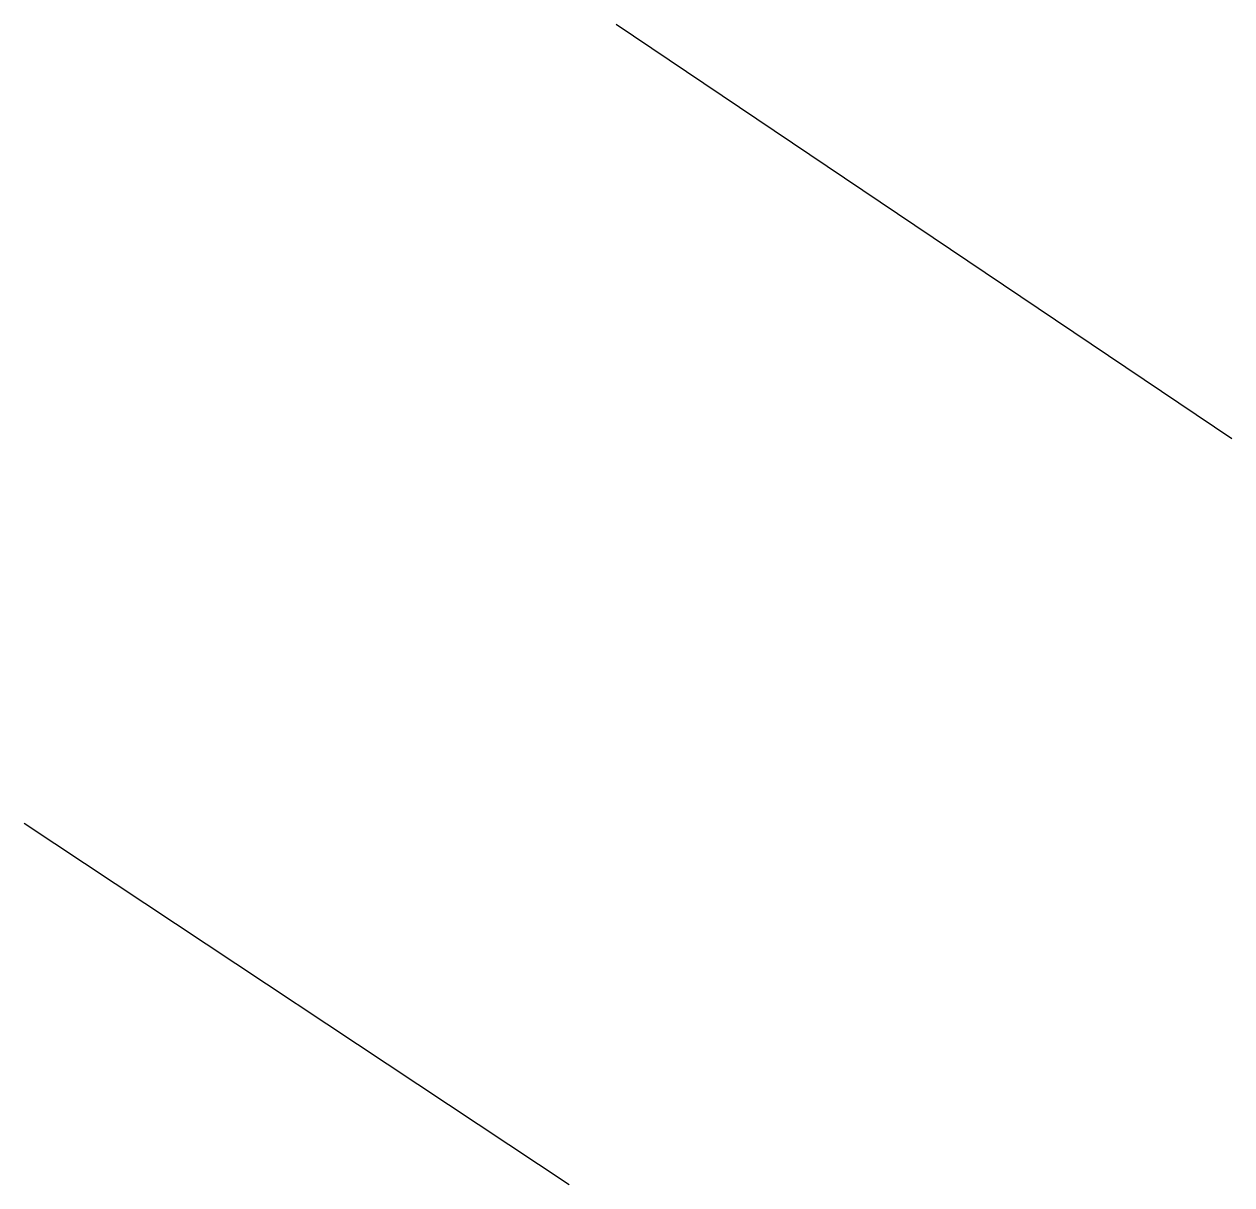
# Model space of a CAD drawing. Header units: inches. Extents: x 0 to 11, y 0 to 10.6.
import ezdxf

# ---------------------------------------------------------------- set-up
doc = ezdxf.new("R2010")
doc.units = ezdxf.units.IN
doc.header["$MEASUREMENT"] = 0

msp = doc.modelspace()

# ---------------------------------------------------------------- linework, layer by layer
for p, q in [((5.41, 10.558, 0.062), (10.985, 6.806, 0.062)), ((4.983, 0.049), (0.049, 3.321))]:
    msp.add_line(p, q)

doc.saveas('drawing.dxf')
